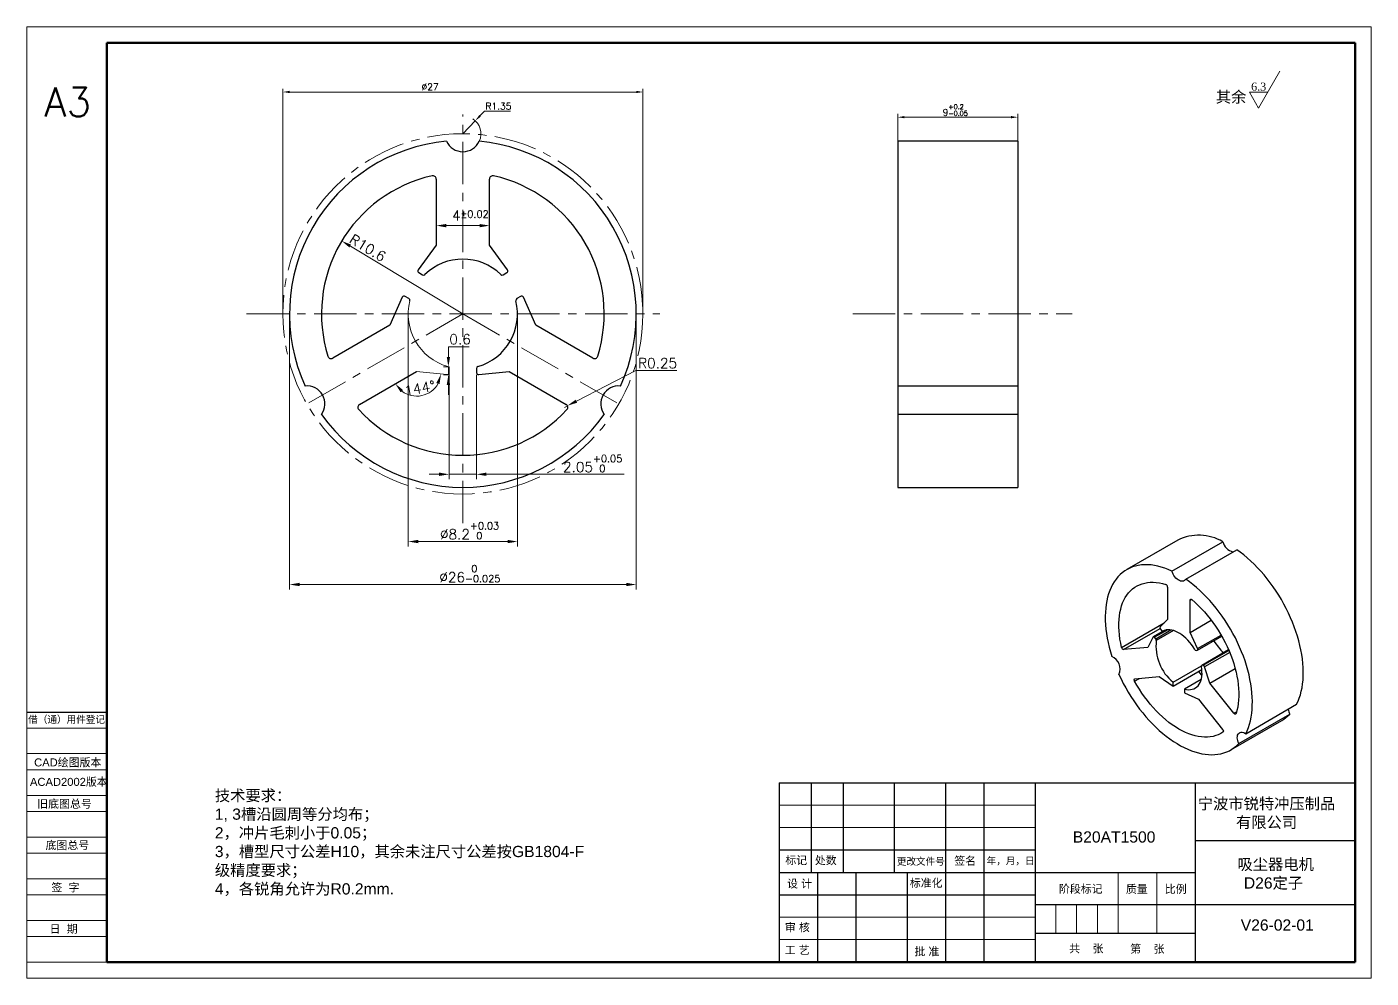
# Model space of a CAD drawing. Header units: millimetres. Extents: x 2522 to 3192, y 1532 to 1650.
# Drawn here: x 2699.8 to 2800.6, y 1533.4 to 1604.7 of the extents above; entities that cross this region are included whole.
import ezdxf

# ---------------------------------------------------------------- set-up
doc = ezdxf.new("R2010")
doc.units = ezdxf.units.MM
doc.linetypes.add('CENTER', pattern=[50.8, 31.75, -6.35, 6.35, -6.35])
for name, color, linetype, lineweight in [('中心线', 1, 'CENTER', 9), ('实线', 7, 'Continuous', 25), ('尺寸标注', 2, 'Continuous', 9), ('引导线', 6, 'Continuous', 9), ('文本', 3, 'Continuous', 15), ('粗实线', 9, 'Continuous', 50)]:
    doc.layers.add(name, color=color, linetype=linetype, lineweight=lineweight)
doc.styles.add('st', font='txt.shx')
doc.styles.get("Standard").update_dxf_attribs({"font": 'arial.ttf'})
doc.dimstyles.new('st0.2', dxfattribs={"dimscale": 0.2, "dimtxt": 2.5, "dimasz": 2.5, "dimexe": 1.25, "dimexo": 0, "dimtad": 1, "dimtoh": 1, "dimdec": 3, "dimdsep": 46, "dimtxsty": 'st', "dimcen": 0, "dimclrd": 256, "dimclre": 256, "dimclrt": 256, "dimadec": 4, "dimazin": 2, "dimtfac": 1, "dimtdec": 3, "dimtmove": 0, "dimatfit": 1, "dimfxl": 0, "dimlwd": -1, "dimlwe": -1, "dimarcsym": 0})
doc.dimstyles.new('st0.3', dxfattribs={"dimscale": 0.3, "dimtxt": 2.5, "dimasz": 2.5, "dimexe": 1.25, "dimexo": 0, "dimtad": 1, "dimtoh": 1, "dimdec": 3, "dimdsep": 46, "dimtxsty": 'st', "dimcen": 0, "dimclrd": 256, "dimclre": 256, "dimclrt": 256, "dimadec": 4, "dimazin": 2, "dimtfac": 1, "dimtdec": 3, "dimtmove": 0, "dimatfit": 1, "dimfxl": 0, "dimlwd": -1, "dimlwe": -1, "dimarcsym": 0})

# ---------------------------------------------------------------- blocks, each defined once
blk = doc.blocks.new('*D78')
at = {"layer": 'Defpoints', "color": 0, "ltscale": 0.1, "transparency": 16777216}
for p in [(2732.5, 1596.67), (2733.43, 1597.65)]:
    blk.add_point(p, dxfattribs=at)
at = {"layer": '尺寸标注', "ltscale": 0.1, "transparency": 16777216}
for p, q in [((2733.78, 1598.01), (2734.12, 1598.37)), ((2734.12, 1598.37), (2736.08, 1598.37)), ((2732.5, 1596.67), (2733.43, 1597.65))]:
    blk.add_line(p, q, dxfattribs=at)
blk.add_arc((2732.5, 1596.67), 1.35, 335.5744, 56.7641, dxfattribs=at)
blk.add_solid([(2733.72, 1598.07), (2733.84, 1597.95), (2733.43, 1597.65)], dxfattribs=at)
at = {"layer": '尺寸标注', "ltscale": 0.1, "transparency": 16777216, "insert": (2735.17, 1598.74), "char_height": 0.5, "attachment_point": 5, "style": 'st'}
blk.add_mtext('R1.35', dxfattribs=at)
blk = doc.blocks.new('*D79')
at = {"layer": 'Defpoints', "color": 0, "ltscale": 0.1, "transparency": 16777216}
for p in [(2746, 1599.8), (2719, 1583.17), (2746, 1583.17)]:
    blk.add_point(p, dxfattribs=at)
at = {"layer": '尺寸标注', "ltscale": 0.1, "transparency": 16777216}
for p, q in [((2719, 1583.17), (2719, 1600.05)), ((2719.5, 1599.8), (2745.5, 1599.8)), ((2746, 1583.17), (2746, 1600.05))]:
    blk.add_line(p, q, dxfattribs=at)
for points in [[(2719.5, 1599.89), (2719.5, 1599.72), (2719, 1599.8)], [(2745.5, 1599.89), (2745.5, 1599.72), (2746, 1599.8)]]:
    blk.add_solid(points, dxfattribs=at)
at = {"layer": '尺寸标注', "ltscale": 0.1, "transparency": 16777216, "insert": (2730.04, 1600.18), "char_height": 0.5, "attachment_point": 5, "style": 'st'}
blk.add_mtext('%%c27', dxfattribs=at)
blk = doc.blocks.new('*D80')
at = {"layer": 'Defpoints', "color": 0, "ltscale": 0.1, "transparency": 16777216}
for p in [(2719.5, 1583.17), (2745.5, 1583.17), (2745.5, 1562.89)]:
    blk.add_point(p, dxfattribs=at)
at = {"layer": '尺寸标注', "ltscale": 0.1, "transparency": 16777216}
for p, q in [((2719.5, 1583.17), (2719.5, 1562.52)), ((2745.5, 1583.17), (2745.5, 1562.52)), ((2720.25, 1562.89), (2744.75, 1562.89))]:
    blk.add_line(p, q, dxfattribs=at)
for points in [[(2720.25, 1563.02), (2720.25, 1562.77), (2719.5, 1562.89)], [(2744.75, 1563.02), (2744.75, 1562.77), (2745.5, 1562.89)]]:
    blk.add_solid(points, dxfattribs=at)
at = {"layer": '尺寸标注', "ltscale": 0.1, "transparency": 16777216, "insert": (2733.02, 1563.7), "char_height": 0.75, "attachment_point": 5, "style": 'st'}
blk.add_mtext('%%c26{}{\\H0.71x;\\C3;\\S 0^ -0.025;}', dxfattribs=at)
blk = doc.blocks.new('*D81')
at = {"layer": 'Defpoints', "color": 0, "ltscale": 0.1, "transparency": 16777216}
for p in [(2734.5, 1589.79), (2730.5, 1588.34), (2734.5, 1588.34)]:
    blk.add_point(p, dxfattribs=at)
at = {"layer": '尺寸标注', "ltscale": 0.1, "transparency": 16777216}
for p, q in [((2730.5, 1588.34), (2730.5, 1590.16)), ((2731.25, 1589.79), (2733.75, 1589.79)), ((2734.5, 1588.34), (2734.5, 1590.16))]:
    blk.add_line(p, q, dxfattribs=at)
for points in [[(2731.25, 1589.91), (2731.25, 1589.66), (2730.5, 1589.79)], [(2733.75, 1589.91), (2733.75, 1589.66), (2734.5, 1589.79)]]:
    blk.add_solid(points, dxfattribs=at)
at = {"layer": '尺寸标注', "ltscale": 0.1, "transparency": 16777216, "insert": (2733.06, 1590.54), "char_height": 0.75, "attachment_point": 5, "style": 'st'}
blk.add_mtext('4{}{\\A0;{\\H1.5x;}{\\A2;\\H0.71x;\\C3;%%p0.02}}', dxfattribs=at)
blk = doc.blocks.new('*D82')
at = {"layer": 'Defpoints', "color": 0, "ltscale": 0.1, "transparency": 16777216}
for p in [(2728.4, 1583.17), (2736.6, 1583.17), (2736.6, 1566.11)]:
    blk.add_point(p, dxfattribs=at)
at = {"layer": '尺寸标注', "ltscale": 0.1, "transparency": 16777216}
for p, q in [((2728.4, 1583.17), (2728.4, 1565.74)), ((2736.6, 1583.17), (2736.6, 1565.74)), ((2729.15, 1566.11), (2735.85, 1566.11))]:
    blk.add_line(p, q, dxfattribs=at)
for points in [[(2729.15, 1566.24), (2729.15, 1565.99), (2728.4, 1566.11)], [(2735.85, 1566.24), (2735.85, 1565.99), (2736.6, 1566.11)]]:
    blk.add_solid(points, dxfattribs=at)
at = {"layer": '尺寸标注', "ltscale": 0.1, "transparency": 16777216, "insert": (2733, 1566.92), "char_height": 0.75, "attachment_point": 5, "style": 'st'}
blk.add_mtext('%%c8.2{}{\\H0.71x;\\C3;\\S+0.03^  0;}', dxfattribs=at)
blk = doc.blocks.new('*D83')
at = {"layer": 'Defpoints', "color": 0, "ltscale": 0.1, "transparency": 16777216}
for p in [(2731.47, 1578.6), (2733.52, 1578.6), (2733.52, 1571.15)]:
    blk.add_point(p, dxfattribs=at)
at = {"layer": '尺寸标注', "ltscale": 0.1, "transparency": 16777216}
for p, q in [((2731.47, 1578.6), (2731.47, 1570.78)), ((2733.52, 1578.6), (2733.52, 1570.78)), ((2730.72, 1571.15), (2729.97, 1571.15)), ((2731.47, 1571.15), (2733.52, 1571.15)), ((2734.27, 1571.15), (2744.59, 1571.15))]:
    blk.add_line(p, q, dxfattribs=at)
for points in [[(2730.72, 1571.28), (2730.72, 1571.03), (2731.47, 1571.15)], [(2734.27, 1571.28), (2734.27, 1571.03), (2733.52, 1571.15)]]:
    blk.add_solid(points, dxfattribs=at)
at = {"layer": '尺寸标注', "ltscale": 0.1, "transparency": 16777216, "insert": (2742.23, 1571.96), "char_height": 0.75, "attachment_point": 5, "style": 'st'}
blk.add_mtext('2.05{}{\\H0.71x;\\C3;\\S+0.05^  0;}', dxfattribs=at)
blk = doc.blocks.new('*D84')
at = {"layer": 'Defpoints', "color": 0, "ltscale": 0.1, "transparency": 16777216}
for p in [(2731.41, 1579.2), (2731.47, 1579.2), (2731.47, 1578.6)]:
    blk.add_point(p, dxfattribs=at)
at = {"layer": '尺寸标注', "ltscale": 0.1, "transparency": 16777216}
for p, q in [((2731.41, 1579.95), (2731.41, 1580.7)), ((2731.41, 1580.7), (2732.97, 1580.7)), ((2731.47, 1579.2), (2731.04, 1579.2)), ((2731.47, 1578.6), (2731.04, 1578.6)), ((2731.41, 1578.6), (2731.41, 1579.2)), ((2731.41, 1577.85), (2731.41, 1577.1))]:
    blk.add_line(p, q, dxfattribs=at)
for points in [[(2731.29, 1579.95), (2731.54, 1579.95), (2731.41, 1579.2)], [(2731.29, 1577.85), (2731.54, 1577.85), (2731.41, 1578.6)]]:
    blk.add_solid(points, dxfattribs=at)
at = {"layer": '尺寸标注', "ltscale": 0.1, "transparency": 16777216, "insert": (2732.29, 1581.27), "char_height": 0.75, "attachment_point": 5, "style": 'st'}
blk.add_mtext('0.6', dxfattribs=at)
blk = doc.blocks.new('*D85')
at = {"layer": 'Defpoints', "color": 0, "ltscale": 0.1, "transparency": 16777216}
for p in [(2740.12, 1576.17), (2740.34, 1576.29)]:
    blk.add_point(p, dxfattribs=at)
at = {"layer": '尺寸标注', "ltscale": 0.1, "transparency": 16777216}
for p, q in [((2741.01, 1576.63), (2745.47, 1578.92)), ((2745.47, 1578.92), (2748.54, 1578.92)), ((2740.12, 1576.17), (2740.34, 1576.29))]:
    blk.add_line(p, q, dxfattribs=at)
blk.add_solid([(2740.95, 1576.74), (2741.07, 1576.52), (2740.34, 1576.29)], dxfattribs=at)
at = {"layer": '尺寸标注', "ltscale": 0.1, "transparency": 16777216, "insert": (2747.1, 1579.48), "char_height": 0.75, "attachment_point": 5, "style": 'st'}
blk.add_mtext('R0.25', dxfattribs=at)
blk = doc.blocks.new('*D86')
at = {"layer": 'Defpoints', "color": 0, "ltscale": 0.1, "transparency": 16777216}
for p in [(2729.03, 1578.86), (2729.03, 1578.86), (2731.31, 1578.62), (2730.11, 1577.37), (2724.75, 1576.39)]:
    blk.add_point(p, dxfattribs=at)
at = {"layer": '尺寸标注', "ltscale": 0.1, "transparency": 16777216}
blk.add_arc((2729.03, 1578.86), 1.85, 233.4511, 330.5489, dxfattribs=at)
for points in [[(2730.51, 1577.99), (2730.75, 1577.92), (2730.86, 1578.67)], [(2727.83, 1577.3), (2728.02, 1577.46), (2727.43, 1577.94)]]:
    blk.add_solid(points, dxfattribs=at)
at = {"layer": '尺寸标注', "ltscale": 0.1, "transparency": 16777216, "insert": (2729.27, 1577.6), "char_height": 0.75, "attachment_point": 5, "rotation": 10.7627, "style": 'st'}
blk.add_mtext('144°', dxfattribs=at)
blk = doc.blocks.new('*D87')
at = {"layer": 'Defpoints', "color": 0, "ltscale": 0.1, "transparency": 16777216}
for p in [(2723.41, 1588.64), (2732.5, 1583.17)]:
    blk.add_point(p, dxfattribs=at)
at = {"layer": '尺寸标注', "ltscale": 0.1, "transparency": 16777216}
blk.add_line((2732.5, 1583.17), (2724.06, 1588.25), dxfattribs=at)
blk.add_solid([(2724.12, 1588.36), (2723.99, 1588.15), (2723.41, 1588.64)], dxfattribs=at)
at = {"layer": '尺寸标注', "ltscale": 0.1, "transparency": 16777216, "insert": (2725.37, 1588.12), "char_height": 0.75, "attachment_point": 5, "rotation": 328.9543, "style": 'st'}
blk.add_mtext('R10.6', dxfattribs=at)
blk = doc.blocks.new('*D88')
at = {"layer": 'Defpoints', "color": 0, "ltscale": 0.1, "transparency": 16777216}
for p in [(2774.11, 1597.91), (2765.11, 1596.12), (2774.11, 1596.12)]:
    blk.add_point(p, dxfattribs=at)
at = {"layer": '尺寸标注', "ltscale": 0.1, "transparency": 16777216}
for p, q in [((2765.11, 1596.12), (2765.11, 1598.16)), ((2765.61, 1597.91), (2773.61, 1597.91)), ((2774.11, 1596.12), (2774.11, 1598.16))]:
    blk.add_line(p, q, dxfattribs=at)
for points in [[(2765.61, 1598), (2765.61, 1597.83), (2765.11, 1597.91)], [(2773.61, 1598), (2773.61, 1597.83), (2774.11, 1597.91)]]:
    blk.add_solid(points, dxfattribs=at)
at = {"layer": '尺寸标注', "ltscale": 0.1, "transparency": 16777216, "insert": (2769.42, 1598.45), "char_height": 0.5, "attachment_point": 5, "style": 'st'}
blk.add_mtext('9{}{\\H0.71x;\\C3;\\S+0.2^ -0.05;}', dxfattribs=at)

msp = doc.modelspace()

# ---------------------------------------------------------------- linework, layer by layer
at = {"color": 7, "linetype": 'Continuous', "lineweight": 25}
for p, q in [((2774.1068, 1596.1155), (2765.1068, 1596.1155)), ((2765.1068, 1596.1155), (2765.1068, 1577.7674)), ((2774.1068, 1596.1155), (2774.1068, 1577.7674)), ((2730.4964, 1593.2762), (2730.4964, 1588.3353)), ((2734.4964, 1588.3353), (2734.4964, 1593.2762)), ((2730.4964, 1588.3353), (2729.1493, 1586.4811)), ((2735.8436, 1586.4811), (2734.4964, 1588.3353)), ((2729.1956, 1586.2631), (2729.4718, 1586.1036)), ((2735.5211, 1586.1036), (2735.7972, 1586.2631)), ((2727.9586, 1584.4188), (2727.0264, 1582.325)), ((2728.4468, 1584.3283), (2728.1706, 1584.4877)), ((2736.8222, 1584.4877), (2736.5461, 1584.3283)), ((2737.9665, 1582.325), (2737.0343, 1584.4188)), ((2727.0264, 1582.325), (2722.7474, 1579.8546)), ((2742.2454, 1579.8546), (2737.9665, 1582.325)), ((2724.7474, 1576.3905), (2729.0264, 1578.8609)), ((2733.5214, 1579.0894), (2733.5214, 1578.7706)), ((2733.6871, 1578.6214), (2735.9665, 1578.8609)), ((2735.9665, 1578.8609), (2740.2454, 1576.3905)), ((2774.1068, 1577.7674), (2765.1068, 1577.7674)), ((2765.1068, 1577.7674), (2765.1068, 1575.6384)), ((2774.1068, 1577.7674), (2774.1068, 1575.6384)), ((2774.1068, 1575.6384), (2765.1068, 1575.6384)), ((2765.1068, 1575.6384), (2765.1068, 1570.1738)), ((2774.1068, 1575.6384), (2774.1068, 1570.1738)), ((2765.1068, 1570.1738), (2774.1068, 1570.1738)), ((2786.1043, 1566.2175), (2782.2859, 1564.0132)), ((2785.6641, 1563.8995), (2789.4825, 1566.1038)), ((2786.7071, 1563.2974), (2790.5254, 1565.5017)), ((2785.337, 1562.6973), (2785.337, 1560.2766)), ((2787.0341, 1559.2969), (2787.0341, 1561.7176)), ((2785.0752, 1559.4452), (2784.2683, 1558.9794)), ((2785.337, 1560.2766), (2784.7793, 1559.7122)), ((2784.8056, 1559.5546), (2784.8886, 1559.4513)), ((2787.0341, 1559.2969), (2788.6235, 1560.2145)), ((2784.2508, 1558.9601), (2783.8648, 1558.1819)), ((2784.4537, 1558.8326), (2784.3707, 1558.9358)), ((2787.5918, 1558.0886), (2787.0341, 1559.2969)), ((2787.5831, 1557.9667), (2789.408, 1559.0202)), ((2783.8648, 1558.1819), (2782.0494, 1558.0196)), ((2787.4826, 1557.9538), (2787.5656, 1557.9612)), ((2789.9207, 1557.9941), (2787.8999, 1556.8276)), ((2785.7507, 1555.5641), (2787.8768, 1556.7915)), ((2785.7507, 1555.2702), (2787.9109, 1556.5173)), ((2788.0005, 1556.8404), (2787.9175, 1556.833)), ((2788.5063, 1555.5025), (2788.1204, 1556.7262)), ((2788.5063, 1555.5025), (2790.4098, 1556.6013)), ((2782.898, 1555.8326), (2784.7134, 1555.9949)), ((2784.7134, 1555.9949), (2785.7507, 1555.2702)), ((2785.7507, 1555.2702), (2785.7507, 1555.5641)), ((2787.8697, 1555.7833), (2786.6204, 1555.062)), ((2790.3217, 1553.2441), (2788.5063, 1555.5025)), ((2786.6204, 1555.062), (2786.6204, 1554.7681)), ((2786.6204, 1554.7681), (2787.6578, 1554.2951)), ((2787.6578, 1554.2951), (2789.4732, 1552.0368)), ((2791.2014, 1551.7137), (2795.0198, 1553.918)), ((2790.0853, 1550.5028), (2793.9036, 1552.7071)), ((2790.6799, 1550.9717), (2794.4983, 1553.176))]:
    msp.add_line(p, q, dxfattribs=at)
at = {"color": 8, "linetype": 'Continuous', "lineweight": 25}
for p, q in [((2787.0341, 1561.7176), (2787.1402, 1561.7788)), ((2781.8952, 1558.178), (2785.0802, 1560.0166)), ((2782.0494, 1558.0196), (2784.7799, 1559.5958)), ((2785.3518, 1559.5022), (2784.3707, 1558.9358)), ((2784.4537, 1558.8326), (2785.5907, 1559.489)), ((2785.7813, 1559.4451), (2784.4938, 1558.7018)), ((2787.5918, 1558.0886), (2789.3577, 1559.108)), ((2789.9223, 1557.9904), (2787.9175, 1556.833)), ((2788.0005, 1556.8404), (2789.9363, 1557.958)), ((2789.9985, 1557.8104), (2788.1204, 1556.7262)), ((2782.8729, 1555.6582), (2783.2258, 1555.8619)), ((2790.3217, 1553.2441), (2790.5158, 1553.3561))]:
    msp.add_line(p, q, dxfattribs=at)
at = {"color": 7, "linetype": 'Continuous', "lineweight": 25, "flags": 128}
for points in [[(2795.0198, 1553.918), (2795.1258, 1554.1428), (2795.2196, 1554.3802), (2795.301, 1554.6298), (2795.3697, 1554.8909), (2795.4256, 1555.1629), (2795.4686, 1555.4452), (2795.4985, 1555.7371), (2795.5154, 1556.0378), (2795.5191, 1556.3467), (2795.5096, 1556.6631), (2795.487, 1556.9861), (2795.4513, 1557.315), (2795.4027, 1557.6491), (2795.3411, 1557.9874), (2795.2668, 1558.3293), (2795.18, 1558.6739), (2795.0808, 1559.0204), (2794.9695, 1559.3679), (2794.8464, 1559.7157), (2794.7117, 1560.0628), (2794.5658, 1560.4086), (2794.409, 1560.752), (2794.2416, 1561.0924), (2794.0642, 1561.4289), (2793.8771, 1561.7607), (2793.6808, 1562.087), (2793.4757, 1562.4071), (2793.2623, 1562.7201), (2793.0411, 1563.0254), (2792.8127, 1563.3222), (2792.5776, 1563.6097), (2792.3363, 1563.8874), (2792.0895, 1564.1545), (2791.8377, 1564.4104), (2791.5815, 1564.6545), (2791.3216, 1564.8862), (2791.0585, 1565.105), (2790.7929, 1565.3104), (2790.5254, 1565.5017)], [(2785.6641, 1563.8995), (2785.3966, 1564.017), (2785.131, 1564.1183), (2784.8679, 1564.2032), (2784.608, 1564.2716), (2784.3518, 1564.3233), (2784.1, 1564.3581), (2783.8532, 1564.376), (2783.612, 1564.3768), (2783.3769, 1564.3607), (2783.1484, 1564.3277), (2782.9273, 1564.2778), (2782.7139, 1564.2111), (2782.5087, 1564.1279), (2782.3124, 1564.0283), (2782.1253, 1563.9125), (2781.9479, 1563.7808), (2781.7806, 1563.6336), (2781.6238, 1563.4712), (2781.4778, 1563.294), (2781.3431, 1563.1023), (2781.22, 1562.8967), (2781.1087, 1562.6777), (2781.0095, 1562.4457), (2780.9227, 1562.2014), (2780.8484, 1561.9453), (2780.7869, 1561.678), (2780.7382, 1561.4001), (2780.7025, 1561.1124), (2780.6799, 1560.8154), (2780.6705, 1560.51), (2780.6742, 1560.1969), (2780.691, 1559.8767), (2780.7209, 1559.5502), (2780.7639, 1559.2183), (2780.8198, 1558.8818), (2780.8886, 1558.5413), (2780.9699, 1558.1978), (2781.0637, 1557.852), (2781.1697, 1557.5049)], [(2786.7071, 1563.2974), (2786.665, 1563.2333), (2786.6118, 1563.1841), (2786.5487, 1563.1509), (2786.4771, 1563.1344), (2786.3988, 1563.135), (2786.3155, 1563.1528), (2786.2292, 1563.1873), (2786.1419, 1563.2377), (2786.0556, 1563.3029), (2785.9723, 1563.3812), (2785.894, 1563.471), (2785.8225, 1563.5701), (2785.7593, 1563.6762), (2785.7061, 1563.7869), (2785.6641, 1563.8995)], [(2781.8952, 1558.178), (2781.8274, 1558.4929), (2781.7728, 1558.804), (2781.7317, 1559.1104), (2781.7041, 1559.4112), (2781.6902, 1559.7055), (2781.69, 1559.9922), (2781.7035, 1560.2707), (2781.7306, 1560.5399), (2781.7713, 1560.7992), (2781.8255, 1561.0476), (2781.893, 1561.2846), (2781.9735, 1561.5092), (2782.0668, 1561.7209), (2782.1727, 1561.919), (2782.2909, 1562.103), (2782.4209, 1562.2721), (2782.5624, 1562.426), (2782.7149, 1562.5641), (2782.878, 1562.686), (2783.0511, 1562.7915), (2783.2338, 1562.88), (2783.4255, 1562.9515), (2783.6256, 1563.0056), (2783.8336, 1563.0421), (2784.0486, 1563.0611), (2784.2702, 1563.0624), (2784.4976, 1563.0459), (2784.7302, 1563.0119), (2784.9672, 1562.9603), (2785.2079, 1562.8914)], [(2791.2014, 1551.7137), (2791.3074, 1551.9385), (2791.4012, 1552.1759), (2791.4826, 1552.4255), (2791.5513, 1552.6866), (2791.6072, 1552.9586), (2791.6502, 1553.2409), (2791.6802, 1553.5328), (2791.697, 1553.8335), (2791.7007, 1554.1424), (2791.6912, 1554.4588), (2791.6686, 1554.7818), (2791.633, 1555.1107), (2791.5843, 1555.4448), (2791.5227, 1555.7831), (2791.4485, 1556.125), (2791.3616, 1556.4696), (2791.2624, 1556.8161), (2791.1511, 1557.1636), (2791.028, 1557.5114), (2790.8933, 1557.8585), (2790.7474, 1558.2043), (2790.5906, 1558.5477), (2790.4233, 1558.8881), (2790.2459, 1559.2246), (2790.0587, 1559.5564), (2789.8624, 1559.8827), (2789.6573, 1560.2028), (2789.4439, 1560.5158), (2789.2227, 1560.8211), (2788.9943, 1561.1179), (2788.7592, 1561.4054), (2788.5179, 1561.6831), (2788.2711, 1561.9502), (2788.0193, 1562.2061), (2787.7631, 1562.4502), (2787.5032, 1562.6819), (2787.2401, 1562.9007), (2786.9745, 1563.1061), (2786.7071, 1563.2974)], [(2787.0341, 1561.7176), (2787.0367, 1561.7432), (2787.0445, 1561.7646), (2787.0571, 1561.7805), (2787.0738, 1561.7902), (2787.0938, 1561.7933), (2787.1162, 1561.7895), (2787.1397, 1561.7791), (2787.1632, 1561.7626)], [(2787.1632, 1561.7626), (2787.4039, 1561.5536), (2787.6409, 1561.3316), (2787.8735, 1561.0971), (2788.1009, 1560.8509), (2788.3225, 1560.5938), (2788.5376, 1560.3265), (2788.7455, 1560.0499), (2788.9456, 1559.7648), (2789.1373, 1559.472), (2789.32, 1559.1725), (2789.4932, 1558.8671), (2789.6563, 1558.5569), (2789.8088, 1558.2427), (2789.9503, 1557.9255), (2790.0803, 1557.6062), (2790.1984, 1557.2859), (2790.3043, 1556.9655), (2790.3977, 1556.646), (2790.4782, 1556.3284), (2790.5456, 1556.0136), (2790.5998, 1555.7026), (2790.6405, 1555.3963), (2790.6677, 1555.0957), (2790.6812, 1554.8017), (2790.681, 1554.5152), (2790.6671, 1554.237), (2790.6395, 1553.9681), (2790.5984, 1553.7091), (2790.5438, 1553.461), (2790.4759, 1553.2244)], [(2787.3818, 1558.0257), (2787.2645, 1558.2107), (2787.1387, 1558.3881), (2787.0053, 1558.5565), (2786.8653, 1558.7146), (2786.7199, 1558.8611), (2786.5703, 1558.9948), (2786.4177, 1559.1147), (2786.2631, 1559.2199), (2786.108, 1559.3095), (2785.9535, 1559.3827), (2785.8008, 1559.439), (2785.6512, 1559.478), (2785.5058, 1559.4994), (2785.3659, 1559.5029), (2785.2325, 1559.4885), (2785.1066, 1559.4564), (2784.9893, 1559.4069)], [(2784.3707, 1558.9358), (2784.3545, 1558.9535), (2784.3371, 1558.9678), (2784.3194, 1558.978), (2784.302, 1558.9838), (2784.2858, 1558.9848), (2784.2715, 1558.9811), (2784.2596, 1558.9727), (2784.2508, 1558.9601)], [(2787.5656, 1557.9612), (2787.5799, 1557.965), (2787.5918, 1557.9734), (2787.6007, 1557.986), (2787.6062, 1558.0023), (2787.608, 1558.0216), (2787.6062, 1558.0431), (2787.6007, 1558.0657), (2787.5918, 1558.0886)], [(2786.6204, 1555.062), (2786.7723, 1555.0283), (2786.9192, 1555.0132), (2787.06, 1555.0168), (2787.1935, 1555.039), (2787.3186, 1555.0798), (2787.4343, 1555.1387), (2787.5396, 1555.2153), (2787.6335, 1555.3089), (2787.7154, 1555.4188), (2787.7846, 1555.544), (2787.8404, 1555.6835), (2787.8824, 1555.8362), (2787.9102, 1556.0007), (2787.9237, 1556.1756), (2787.9227, 1556.3596), (2787.9072, 1556.5511), (2787.8774, 1556.7485)], [(2787.6659, 1556.3758), (2787.8604, 1556.1344), (2787.9171, 1556.0668)], [(2787.9175, 1556.833), (2787.9063, 1556.8305), (2787.8965, 1556.8254), (2787.8883, 1556.8176), (2787.8819, 1556.8074), (2787.8776, 1556.795), (2787.8753, 1556.7808), (2787.8753, 1556.7652), (2787.8774, 1556.7485)], [(2781.6912, 1556.1608), (2781.8527, 1555.8186), (2782.0245, 1555.4798), (2782.2062, 1555.1452), (2782.3974, 1554.8157), (2782.5977, 1554.4921), (2782.8065, 1554.175), (2783.0233, 1553.8653), (2783.2478, 1553.5636), (2783.4792, 1553.2708), (2783.7171, 1552.9875), (2783.9608, 1552.7144), (2784.2099, 1552.4521), (2784.4637, 1552.2013), (2784.7216, 1551.9626), (2784.983, 1551.7365), (2785.2472, 1551.5235), (2785.5137, 1551.3243), (2785.7818, 1551.1391), (2786.0509, 1550.9686), (2786.3203, 1550.8131), (2786.5893, 1550.673), (2786.8574, 1550.5486), (2787.1239, 1550.4401), (2787.3882, 1550.348), (2787.6496, 1550.2723), (2787.9075, 1550.2133), (2788.1612, 1550.1711), (2788.4103, 1550.1458), (2788.6541, 1550.1374), (2788.892, 1550.1461), (2789.1234, 1550.1717), (2789.3478, 1550.2142), (2789.5647, 1550.2736), (2789.7735, 1550.3496), (2789.9737, 1550.442), (2790.165, 1550.5507), (2790.3467, 1550.6755), (2790.5185, 1550.8159), (2790.6799, 1550.9717)], [(2782.8729, 1555.6582), (2782.8589, 1555.6883), (2782.8495, 1555.7189), (2782.8452, 1555.7482), (2782.8461, 1555.775), (2782.8523, 1555.7978), (2782.8634, 1555.8156), (2782.8789, 1555.8274), (2782.898, 1555.8326)], [(2789.4983, 1551.8334), (2789.3254, 1551.7275), (2789.143, 1551.6384), (2788.9516, 1551.5664), (2788.7517, 1551.5118), (2788.544, 1551.4747), (2788.3291, 1551.4552), (2788.1077, 1551.4534), (2787.8805, 1551.4693), (2787.6481, 1551.5028), (2787.4112, 1551.5538), (2787.1706, 1551.6223), (2786.927, 1551.7079), (2786.6811, 1551.8104), (2786.4337, 1551.9295), (2786.1856, 1552.0648), (2785.9374, 1552.216), (2785.6901, 1552.3825), (2785.4442, 1552.5638), (2785.2006, 1552.7595), (2784.96, 1552.9689), (2784.7231, 1553.1913), (2784.4907, 1553.4262), (2784.2634, 1553.6727), (2784.042, 1553.9301), (2783.8271, 1554.1977), (2783.6195, 1554.4746), (2783.4196, 1554.76), (2783.2281, 1555.053), (2783.0457, 1555.3527), (2782.8729, 1555.6582)], [(2790.4759, 1553.2244), (2790.4664, 1553.2049), (2790.4522, 1553.1912), (2790.4342, 1553.1838), (2790.4132, 1553.1832), (2790.3904, 1553.1894), (2790.3667, 1553.2021), (2790.3434, 1553.2206), (2790.3217, 1553.2441)], [(2789.4732, 1552.0368), (2789.4923, 1552.0096), (2789.5077, 1551.9799), (2789.5188, 1551.9494), (2789.525, 1551.9194), (2789.526, 1551.8915), (2789.5216, 1551.8671), (2789.5123, 1551.8474), (2789.4983, 1551.8334)], [(2790.6799, 1550.9717), (2790.6347, 1551.0841), (2790.6013, 1551.1965), (2790.5806, 1551.3064), (2790.5731, 1551.4112), (2790.5788, 1551.5085), (2790.5977, 1551.596), (2790.6294, 1551.6717), (2790.673, 1551.7338), (2790.7277, 1551.7809), (2790.792, 1551.8119), (2790.8646, 1551.8261), (2790.9438, 1551.823), (2791.0276, 1551.8029), (2791.1141, 1551.7662), (2791.2014, 1551.7137)]]:
    msp.add_lwpolyline(points, dxfattribs=at)
at = {"color": 7, "linetype": 'Continuous', "lineweight": 25}
for centre, radius, start, end in [((2732.4964, 1583.1738), 13, 95.425524, 204.574476), ((2732.4964, 1596.6738), 1.35, 204.425624, 335.574376), ((2732.4964, 1583.1738), 13, 335.425524, 84.574476), ((2732.4964, 1583.1738), 10.6, 102.555858, 197.444142), ((2730.2464, 1593.2762), 0.25, 0, 102.555858), ((2734.7464, 1593.2762), 0.25, 77.444142, 180), ((2732.4964, 1583.1738), 10.6, 342.555858, 77.444142), ((2732.4964, 1583.1738), 4.1, 46.049671, 133.950329), ((2729.2706, 1586.393), 0.15, 144, 240), ((2729.5468, 1586.2335), 0.15, 240, 313.950329), ((2735.4461, 1586.2335), 0.15, 226.049671, 300), ((2735.7222, 1586.393), 0.15, 300, 36), ((2728.0956, 1584.3578), 0.15, 60, 156), ((2728.3718, 1584.1984), 0.15, 346.049671, 60), ((2732.4964, 1583.1738), 4.1, 286.049671, 13.950329), ((2736.6211, 1584.1984), 0.15, 120, 193.950329), ((2736.8972, 1584.3578), 0.15, 24, 120), ((2722.6224, 1580.0711), 0.25, 197.444142, 300), ((2742.3704, 1580.0711), 0.25, 240, 342.555858), ((2733.6714, 1579.0894), 0.15, 106.049671, 180), ((2733.6714, 1578.7706), 0.15, 180, 276), ((2720.8051, 1576.4238), 1.35, 324.425624, 95.574376), ((2744.1878, 1576.4238), 1.35, 84.425624, 215.574376), ((2732.4964, 1583.1738), 13, 215.425524, 324.574476), ((2724.8724, 1576.174), 0.25, 120, 222.555858), ((2732.4964, 1583.1738), 10.6, 222.555858, 317.444142), ((2740.1204, 1576.174), 0.25, 317.444142, 60), ((2787.6874, 1563.0114), 3.5757, 59.866654, 116.279873), ((2790.5008, 1566.3529), 1.0484, 193.745519, 255.636046), ((2785.1172, 1562.691), 0.22, 1.638731, 65.630219), ((2784.8978, 1559.6509), 0.1334, 152.663255, 226.230404), ((2784.9685, 1559.4962), 0.0917, 209.271414, 283.119931), ((2784.3282, 1558.7226), 0.1669, 352.843509, 41.246189), ((2788.054, 1558.3074), 3.582, 173.678831, 229.982331), ((2792.1689, 1560.6806), 3.904, 210.843643, 227.937753), ((2780.7686, 1556.576), 1.0117, 335.766383, 66.644976), ((2782.0827, 1558.2062), 0.1896, 188.568857, 259.904928), ((2787.4956, 1558.0787), 0.1255, 204.953143, 264.036257), ((2787.9765, 1556.6951), 0.1472, 12.16487, 80.622761), ((2795.5296, 1553.6628), 1.1404, 185.336501, 205.271181), ((2792.5709, 1555.009), 2.6598, 300.070113, 316.438626)]:
    msp.add_arc(centre, radius, start, end, dxfattribs=at)
at = {"layer": '中心线', "ltscale": 0.1}
for p, q in [((2732.4964, 1567.4874), (2732.4964, 1598.1132)), ((2716.2619, 1583.1738), (2747.2656, 1583.1738)), ((2732.4964, 1583.1738), (2720.8051, 1576.4238)), ((2732.4964, 1583.1738), (2744.1878, 1576.4238)), ((2761.7511, 1583.1738), (2778.1919, 1583.1738))]:
    msp.add_line(p, q, dxfattribs=at)
msp.add_circle((2732.4964, 1583.1738), 13.5, dxfattribs=at)
at = {"layer": '实线'}
for p, q in [((2699.8051, 1553.3191), (2705.8051, 1553.3191)), ((2705.8051, 1534.5991), (2705.8051, 1548.0391)), ((2705.8051, 1548.0391), (2705.8051, 1534.5991)), ((2756.2051, 1548.0391), (2799.4051, 1548.0391)), ((2756.2096, 1548.0391), (2756.2096, 1534.5991)), ((2758.6096, 1548.0391), (2758.6096, 1541.3191)), ((2761.0096, 1548.0391), (2761.0096, 1541.3191)), ((2764.8496, 1548.0391), (2764.8496, 1541.3191)), ((2768.6896, 1548.0391), (2768.6896, 1534.5991)), ((2771.5696, 1548.0391), (2771.5696, 1534.5991)), ((2775.4096, 1548.0391), (2775.4096, 1534.5991)), ((2787.4051, 1548.0391), (2787.4051, 1534.5991)), ((2787.4051, 1543.7191), (2799.4051, 1543.7191)), ((2756.2051, 1542.9991), (2775.4096, 1542.9991)), ((2756.2051, 1541.3191), (2775.4096, 1541.3191)), ((2759.0896, 1541.3191), (2759.0896, 1534.5991)), ((2761.9696, 1541.3191), (2761.9696, 1534.5991)), ((2765.8096, 1541.3191), (2765.8096, 1534.5991)), ((2775.4096, 1541.3191), (2787.4051, 1541.3191)), ((2756.2051, 1539.6391), (2775.4096, 1539.6391)), ((2775.4096, 1538.9191), (2799.4051, 1538.9191)), ((2775.4096, 1536.7591), (2787.4051, 1536.7591)), ((2756.2051, 1534.5991), (2799.4051, 1534.5991))]:
    msp.add_line(p, q, dxfattribs=at)
at = {"layer": '尺寸标注', "ltscale": 0.1}
for p, q in [((2729.0264, 1578.8609), (2731.3058, 1578.6214)), ((2731.3058, 1578.6214), (2731.4714, 1578.604)), ((2731.3629, 1579.2336), (2731.4714, 1579.205)), ((2731.4714, 1579.0894), (2731.4714, 1579.205)), ((2731.4714, 1578.7706), (2731.4714, 1579.0894)), ((2731.4714, 1578.7706), (2731.4714, 1578.604))]:
    msp.add_line(p, q, dxfattribs=at)
for centre, radius, start, end in [((2732.4964, 1583.1738), 4.1, 166.049671, 253.950329), ((2731.3214, 1578.7706), 0.15, 264, 0), ((2731.3214, 1579.0894), 0.15, 0, 73.950329)]:
    msp.add_arc(centre, radius, start, end, dxfattribs=at)
at = {"layer": '引导线'}
for p, q in [((2699.8051, 1604.6791), (2800.6051, 1604.6791)), ((2699.8051, 1533.3991), (2699.8051, 1604.6791)), ((2800.6051, 1533.3991), (2800.6051, 1604.6791)), ((2705.8051, 1552.1191), (2699.8051, 1552.1191)), ((2705.8051, 1550.2376), (2699.8051, 1550.2376)), ((2705.8051, 1548.9991), (2699.8051, 1548.9991)), ((2705.8051, 1547.0791), (2699.8051, 1547.0791)), ((2756.2051, 1546.3591), (2775.4096, 1546.3591)), ((2705.8051, 1545.8791), (2699.8051, 1545.8791)), ((2756.2051, 1544.6791), (2775.4096, 1544.6791)), ((2705.8051, 1543.9591), (2699.8051, 1543.9591)), ((2705.8051, 1542.7591), (2699.8051, 1542.7591)), ((2705.8051, 1540.8391), (2699.8051, 1540.8391)), ((2705.8051, 1539.6391), (2699.8051, 1539.6391)), ((2705.8051, 1537.7191), (2699.8051, 1537.7191)), ((2756.2051, 1537.9591), (2775.4096, 1537.9591)), ((2705.8051, 1536.5191), (2699.8051, 1536.5191)), ((2756.2051, 1536.2791), (2775.4096, 1536.2791)), ((2705.8051, 1534.5991), (2699.8051, 1534.5991)), ((2699.8051, 1533.3991), (2800.6051, 1533.3991))]:
    msp.add_line(p, q, dxfattribs=at)
at = {"layer": '文本'}
for p, q in [((2792.172, 1598.5889), (2793.7682, 1601.3537)), ((2792.8703, 1599.7985), (2791.4736, 1599.7985)), ((2791.4736, 1599.7985), (2792.172, 1598.5889))]:
    msp.add_line(p, q, dxfattribs=at)
at = {"layer": '文本', "ltscale": 0.2}
for p, q in [((2781.6451, 1541.3191), (2781.6451, 1536.7591)), ((2784.5251, 1541.3191), (2784.5251, 1536.7591)), ((2776.9651, 1538.9191), (2776.9651, 1536.7591)), ((2778.5251, 1538.9191), (2778.5251, 1536.7591)), ((2780.0851, 1538.9191), (2780.0851, 1536.7591))]:
    msp.add_line(p, q, dxfattribs=at)
at = {"layer": '粗实线'}
for p, q in [((2705.8051, 1534.5991), (2705.8051, 1603.4791)), ((2705.8051, 1603.4791), (2799.4051, 1603.4791)), ((2799.4051, 1534.5991), (2799.4051, 1603.4791)), ((2705.8051, 1534.5991), (2799.4051, 1534.5991))]:
    msp.add_line(p, q, dxfattribs=at)

# ---------------------------------------------------------------- texts
at = {"layer": '实线', "ltscale": 0.2, "insert": (2701.1111, 1600.1325), "char_height": 2.16, "width": 6, "attachment_point": 1, "style": 'st'}
msp.add_mtext('A3', dxfattribs=at)
at = {"layer": '实线', "char_height": 0.84, "attachment_point": 5}
for s, insert, width in [('宁波市锐特冲压制品\\P有限公司', (2792.7623, 1545.725), 15.163152), ('B20AT1500', (2781.3313, 1543.9693), 9.44904), (' 吸尘器电机\\PD26定子', (2793.2851, 1541.1804), 15.163152), ('V26-02-01', (2793.5695, 1537.3708), 11.0406)]:
    msp.add_mtext(s, dxfattribs=dict(at, insert=insert, width=width))
at = {"layer": '文本'}
for s, insert, char_height, width, attachment_point in [('其余', (2790.1005, 1598.9165), 0.84, 15.163152, 8), ('{\\fTimes New Roman|b0|i0|c0|p18;6.3}', (2791.6077, 1600.5053), 0.6, 3.504, 1), ('技术要求：\\P1, 3槽沿圆周等分均布；\\P2，冲片毛刺小于0.05；\\P3，槽型尺寸公差H10，其余未注尺寸公差按GB1804-F级精度要求；\\P4，各锐角允许为R0.2mm.\\P   ', (2713.9, 1542.8244), 0.84, 28.65697, 4)]:
    msp.add_mtext(s, dxfattribs=dict(at, insert=insert, char_height=char_height, width=width, attachment_point=attachment_point))
at = {"layer": '文本', "ltscale": 0.2, "attachment_point": 5}
for s, insert, char_height, width in [('借（通）用件登记', (2702.7841, 1552.7445), 0.528, 12.270864), ('CAD绘图版本', (2702.8693, 1549.5259), 0.6, 18.191284), ('ACAD2002版本', (2702.9516, 1548.0688), 0.6, 14.042285), ('旧底图总号', (2702.6269, 1546.4215), 0.6, 15.885223), ('底图总号', (2702.8413, 1543.3177), 0.6, 3.482784), ('标记', (2757.4973, 1542.1972), 0.6, 3.482784), ('处数', (2759.7101, 1542.192), 0.6, 3.482784), ('更改文件号', (2766.8374, 1542.1125), 0.528, 7.72516), ('签名', (2770.1649, 1542.1507), 0.6, 3.482784), ('年，月，日', (2773.5711, 1542.1456), 0.528, 3.482784), ('签  字', (2702.6948, 1540.1592), 0.6, 3.482784), ('设 计', (2757.7427, 1540.4407), 0.6, 3.482784), ('标准化', (2767.2381, 1540.4953), 0.6, 3.482784), ('阶段标记', (2778.8316, 1540.0501), 0.6, 3.482784), ('质量', (2783.0347, 1540.0362), 0.6, 3.482784), ('比例', (2785.9557, 1540.0362), 0.6, 3.482784), ('日  期', (2702.5608, 1537.0541), 0.6, 3.482784), ('审 核', (2757.5788, 1537.167), 0.6, 3.482784), ('工 艺', (2757.5692, 1535.4755), 0.6, 3.482784), ('批 准', (2767.2928, 1535.3636), 0.6, 3.482784), ('共    张', (2779.2468, 1535.5784), 0.6, 3.482784), ('第    张', (2783.8228, 1535.5568), 0.6, 3.482784)]:
    msp.add_mtext(s, dxfattribs=dict(at, insert=insert, char_height=char_height, width=width))

# ---------------------------------------------------------------- dimensions: what is measured, and where the dimension line sits
at = {"layer": '尺寸标注', "ltscale": 0.1}
dim = msp.add_linear_dim(base=(2745.9964, 1599.8032), p1=(2718.9964, 1583.1738), p2=(2745.9964, 1583.1738), text='%%c<>', dimstyle='st0.2', dxfattribs=at)
dim.commit()
dim.dimension.update_dxf_attribs({"geometry": '*D79', "text_midpoint": (2730.0442, 1599.8032), "dimtype": 160})
dim = msp.add_radius_dim(center=(2732.4964, 1596.6738), mpoint=(2733.4316, 1597.6474), dimstyle='st0.2', dxfattribs=at)
dim.commit()
dim.dimension.update_dxf_attribs({"geometry": '*D78', "text_midpoint": (2735.166, 1598.3686), "dimtype": 164})
for base, p1, p2, text, dimstyle, override, picture, middle in [((2774.1068, 1597.9133), (2765.1068, 1596.1155), (2774.1068, 1596.1155), '<>{}{\\H0.71x;\\C3;\\S+0.2^ -0.05;}', 'st0.2', {"dimtp": 0.2, "dimtm": 0.05, "dimtdec": 3, "dimtzin": 8}, '*D88', (2769.4198, 1597.9133)), ((2734.4964, 1589.7873), (2730.4964, 1588.3353), (2734.4964, 1588.3353), '<>{}{\\A0;{\\H1.5x;}{\\A2;\\H0.71x;\\C3;%%p0.02}}', 'st0.3', {"dimtp": 0.02, "dimtm": 0.02, "dimtdec": 3, "dimtzin": 8}, '*D81', (2733.0554, 1589.7873)), ((2745.4964, 1562.8911), (2719.4964, 1583.1738), (2745.4964, 1583.1738), '%%c<>{}{\\H0.71x;\\C3;\\S 0^ -0.025;}', 'st0.3', {"dimtp": 0, "dimtm": 0.025, "dimtdec": 3, "dimtzin": 8}, '*D80', (2733.0184, 1562.8911)), ((2736.5964, 1566.1124), (2728.3964, 1583.1738), (2736.5964, 1583.1738), '%%c<>{}{\\H0.71x;\\C3;\\S+0.03^  0;}', 'st0.3', {"dimtp": 0.03, "dimtm": 0, "dimtdec": 3, "dimtzin": 8}, '*D82', (2732.9973, 1566.1124)), ((2733.5214, 1571.1524), (2731.4714, 1578.604), (2733.5214, 1578.604), '<>{}{\\H0.71x;\\C3;\\S+0.05^  0;}', 'st0.3', {"dimtp": 0.05, "dimtm": 0, "dimtdec": 3, "dimtzin": 8}, '*D83', (2742.2349, 1571.1524))]:
    dim = msp.add_linear_dim(base=base, p1=p1, p2=p2, text=text, dimstyle=dimstyle, override=override, dxfattribs=at)
    dim.commit()
    dim.dimension.update_dxf_attribs({"geometry": picture, "text_midpoint": middle, "dimtype": 160})
for center, mpoint, picture, middle in [((2732.4964, 1583.1738), (2723.4148, 1588.6404), '*D87', (2725.0791, 1587.6386)), ((2740.1204, 1576.174), (2740.3429, 1576.2881), '*D85', (2747.0991, 1578.9198))]:
    dim = msp.add_radius_dim(center=center, mpoint=mpoint, dimstyle='st0.3', override={"dimtp": 0, "dimtm": 0.025, "dimtdec": 3, "dimtzin": 8}, dxfattribs=at)
    dim.commit()
    dim.dimension.update_dxf_attribs({"geometry": picture, "text_midpoint": middle, "dimtype": 164})
dim = msp.add_linear_dim(base=(2731.412, 1579.204), p1=(2731.4714, 1578.604), p2=(2731.4714, 1579.204), angle=90, dimstyle='st0.3', override={"dimtp": 0, "dimtm": 0.025, "dimtdec": 3, "dimtzin": 8}, dxfattribs=at)
dim.commit()
dim.dimension.update_dxf_attribs({"geometry": '*D84', "text_midpoint": (2732.287, 1580.704), "dimtype": 160})
dim = msp.add_angular_dim_2l(base=(2730.11103, 1577.3681), line1=((2724.74744, 1576.39048), (2729.02641, 1578.86095)), line2=((2729.02641, 1578.86095), (2731.30576, 1578.62138)), dimstyle='st0.3', override={"dimadec": 3, "dimtp": 0, "dimtm": 0.025, "dimtdec": 3, "dimtzin": 8}, dxfattribs=at)
dim.commit()
dim.dimension.update_dxf_attribs({"geometry": '*D86', "text_midpoint": (2729.371, 1577.04815), "dimtype": 162})

doc.saveas('drawing.dxf')
